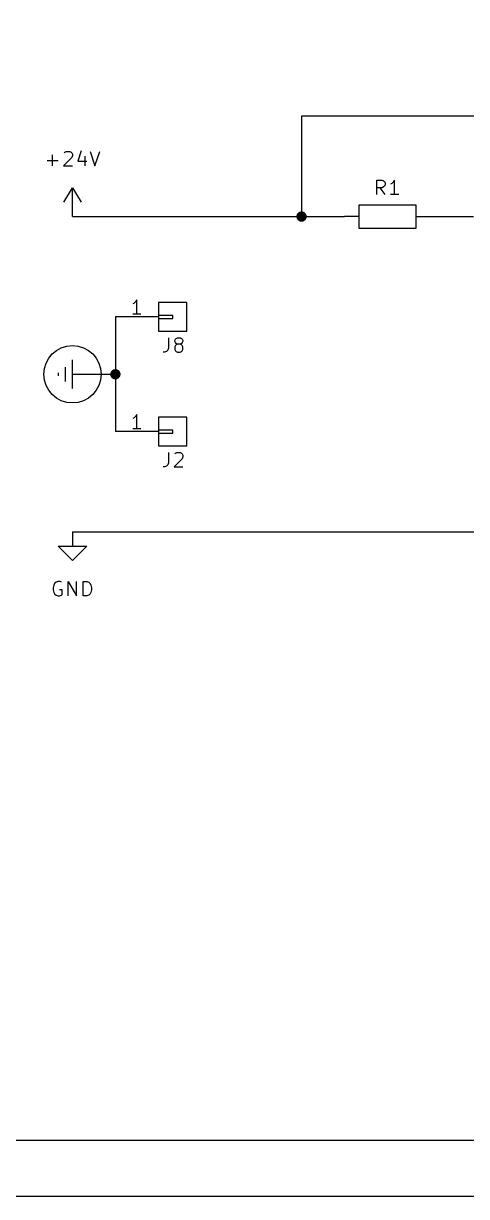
# Model space of a CAD drawing. Extents: x -19 to 278, y -13 to 197.
# Drawn here: x 43.8 to 83.1, y -13.1 to 90.9 of the extents above; entities that cross this region are included whole.
import ezdxf

# ---------------------------------------------------------------- set-up
doc = ezdxf.new("R2010")
doc.units = 0
doc.header["$MEASUREMENT"] = 0
doc.layers.get('0').update_dxf_attribs({"linetype": 'CONTINUOUS'})
doc.layers.add('BLACK', color=7, linetype='CONTINUOUS')

msp = doc.modelspace()

# ---------------------------------------------------------------- linework, layer by layer
at = {"linetype": 'Continuous'}
msp.add_lwpolyline([(-19.21, 196.94), (277.79, 196.94), (277.79, -13.06), (-19.21, -13.06)], close=True, dxfattribs=at)
at = {"layer": 'BLACK', "linetype": 'Continuous'}
for p, q in [((68.42, 82.64), (68.42, 73.75)), ((86.2, 82.64), (68.42, 82.64)), ((46.34, 78.25), (46.34, 79.21)), ((47.37, 79.4), (47.43, 79.46)), ((47.43, 79.46), (47.55, 79.52)), ((47.55, 79.52), (47.86, 79.52)), ((47.86, 79.52), (47.98, 79.46)), ((47.98, 79.46), (48.04, 79.4)), ((48.04, 79.4), (48.1, 79.27)), ((48.1, 79.15), (48.04, 78.97)), ((48.1, 79.27), (48.1, 79.15)), ((48.88, 79.58), (48.58, 78.67)), ((49.19, 79.09), (49.19, 78.25)), ((49.67, 79.52), (50.09, 78.25)), ((50.09, 78.25), (50.52, 79.52)), ((45.86, 78.73), (46.83, 78.73)), ((48.04, 78.97), (47.31, 78.25)), ((47.31, 78.25), (48.1, 78.25)), ((48.58, 78.67), (49.37, 78.67)), ((75.1, 75.71), (75.1, 76.98)), ((75.1, 76.98), (75.58, 76.98)), ((75.58, 76.98), (75.7, 76.92)), ((75.7, 76.92), (75.77, 76.86)), ((76.67, 76.98), (76.55, 76.8)), ((76.67, 75.71), (76.67, 76.98)), ((47.34, 75.02), (48.1, 76.29)), ((48.1, 73.75), (48.1, 76.29)), ((48.1, 76.29), (48.86, 75.02)), ((75.58, 76.31), (75.1, 76.31)), ((75.83, 75.71), (75.4, 76.31)), ((75.7, 76.37), (75.58, 76.31)), ((75.77, 76.43), (75.7, 76.37)), ((75.77, 76.86), (75.83, 76.73)), ((75.83, 76.55), (75.77, 76.43)), ((75.83, 76.73), (75.83, 76.55)), ((76.43, 76.67), (76.31, 76.61)), ((76.55, 76.8), (76.43, 76.67)), ((77.04, 75.71), (76.31, 75.71)), ((78.58, 74.76), (73.5, 74.76)), ((73.5, 74.76), (73.5, 72.73)), ((78.58, 72.73), (78.58, 74.76)), ((48.1, 73.75), (68.42, 73.75)), ((68.42, 73.75), (72.23, 73.75)), ((73.5, 73.75), (72.23, 73.75)), ((78.58, 73.75), (79.85, 73.75)), ((79.85, 73.75), (83.66, 73.75)), ((73.5, 72.73), (78.58, 72.73)), ((53.57, 66.08), (53.45, 66.02)), ((53.57, 66.08), (53.45, 66.02)), ((53.69, 66.2), (53.57, 66.08)), ((53.69, 66.2), (53.57, 66.08)), ((53.81, 66.38), (53.69, 66.2)), ((53.81, 66.38), (53.69, 66.2)), ((53.81, 65.11), (53.81, 66.38)), ((53.81, 65.11), (53.81, 66.38)), ((55.72, 66.13), (55.72, 63.59)), ((58.26, 66.13), (55.72, 66.13)), ((58.26, 63.59), (58.26, 66.13)), ((55.72, 64.86), (51.91, 64.86)), ((51.91, 64.86), (51.91, 59.78)), ((55.72, 64.86), (51.91, 64.86)), ((54.18, 65.11), (53.45, 65.11)), ((54.18, 65.11), (53.45, 65.11)), ((55.72, 64.98), (55.72, 64.73)), ((56.99, 64.98), (55.72, 64.98)), ((55.72, 64.73), (56.99, 64.73)), ((56.99, 64.73), (56.99, 64.98)), ((55.72, 63.59), (58.26, 63.59)), ((56.63, 63.01), (56.63, 62.1)), ((56.63, 63.01), (56.63, 62.1)), ((57.18, 62.76), (57.24, 62.89)), ((57.18, 62.76), (57.24, 62.89)), ((57.18, 62.7), (57.18, 62.76)), ((57.18, 62.7), (57.18, 62.76)), ((57.24, 62.58), (57.18, 62.7)), ((57.24, 62.58), (57.18, 62.7)), ((57.24, 62.89), (57.3, 62.95)), ((57.24, 62.89), (57.3, 62.95)), ((57.3, 62.52), (57.24, 62.58)), ((57.3, 62.52), (57.24, 62.58)), ((57.3, 62.4), (57.24, 62.34)), ((57.3, 62.4), (57.24, 62.34)), ((57.3, 62.95), (57.42, 63.01)), ((57.3, 62.95), (57.42, 63.01)), ((57.42, 62.46), (57.3, 62.52)), ((57.42, 62.46), (57.3, 62.52)), ((57.42, 62.46), (57.3, 62.4)), ((57.42, 62.46), (57.3, 62.4)), ((57.42, 63.01), (57.66, 63.01)), ((57.42, 63.01), (57.66, 63.01)), ((57.66, 62.46), (57.42, 62.46)), ((57.66, 62.46), (57.42, 62.46)), ((57.66, 63.01), (57.78, 62.95)), ((57.66, 63.01), (57.78, 62.95)), ((57.78, 62.52), (57.66, 62.46)), ((57.78, 62.52), (57.66, 62.46)), ((57.78, 62.4), (57.66, 62.46)), ((57.78, 62.4), (57.66, 62.46)), ((57.78, 62.95), (57.84, 62.89)), ((57.78, 62.95), (57.84, 62.89)), ((57.84, 62.58), (57.78, 62.52)), ((57.84, 62.58), (57.78, 62.52)), ((57.84, 62.34), (57.78, 62.4)), ((57.84, 62.34), (57.78, 62.4)), ((57.84, 62.89), (57.9, 62.76)), ((57.84, 62.89), (57.9, 62.76)), ((57.9, 62.7), (57.84, 62.58)), ((57.9, 62.7), (57.84, 62.58)), ((57.9, 62.76), (57.9, 62.7)), ((57.9, 62.76), (57.9, 62.7)), ((56.27, 61.74), (56.15, 61.74)), ((56.27, 61.74), (56.15, 61.74)), ((56.45, 61.8), (56.27, 61.74)), ((56.45, 61.8), (56.27, 61.74)), ((56.57, 61.92), (56.45, 61.8)), ((56.57, 61.92), (56.45, 61.8)), ((56.63, 62.1), (56.57, 61.92)), ((56.63, 62.1), (56.57, 61.92)), ((57.24, 62.34), (57.18, 62.22)), ((57.24, 62.34), (57.18, 62.22)), ((57.18, 62.22), (57.18, 61.98)), ((57.18, 62.22), (57.18, 61.98)), ((57.18, 61.98), (57.24, 61.86)), ((57.18, 61.98), (57.24, 61.86)), ((57.24, 61.86), (57.3, 61.8)), ((57.24, 61.86), (57.3, 61.8)), ((57.3, 61.8), (57.42, 61.74)), ((57.3, 61.8), (57.42, 61.74)), ((57.42, 61.74), (57.66, 61.74)), ((57.42, 61.74), (57.66, 61.74)), ((57.66, 61.74), (57.78, 61.8)), ((57.66, 61.74), (57.78, 61.8)), ((57.78, 61.8), (57.84, 61.86)), ((57.78, 61.8), (57.84, 61.86)), ((57.9, 62.22), (57.84, 62.34)), ((57.9, 62.22), (57.84, 62.34)), ((57.84, 61.86), (57.9, 61.98)), ((57.84, 61.86), (57.9, 61.98)), ((57.9, 61.98), (57.9, 62.22)), ((57.9, 61.98), (57.9, 62.22)), ((47.46, 60.41), (47.46, 59.14)), ((48.1, 58.51), (48.1, 61.05)), ((46.83, 59.9), (46.83, 59.65)), ((48.1, 59.78), (51.91, 59.78)), ((51.91, 59.78), (51.91, 54.7)), ((53.81, 56.22), (53.69, 56.04)), ((53.81, 54.95), (53.81, 56.22)), ((53.57, 55.92), (53.45, 55.86)), ((53.69, 56.04), (53.57, 55.92)), ((55.72, 55.97), (55.72, 53.43)), ((58.26, 55.97), (55.72, 55.97)), ((58.26, 53.43), (58.26, 55.97)), ((55.72, 54.7), (51.91, 54.7)), ((54.18, 54.95), (53.45, 54.95)), ((55.72, 54.82), (55.72, 54.57)), ((56.99, 54.82), (55.72, 54.82)), ((55.72, 54.57), (56.99, 54.57)), ((56.99, 54.57), (56.99, 54.82)), ((55.72, 53.43), (58.26, 53.43)), ((56.63, 52.85), (56.63, 51.94)), ((57.84, 52.3), (57.12, 51.58)), ((57.18, 52.73), (57.24, 52.79)), ((57.24, 52.79), (57.36, 52.85)), ((57.36, 52.85), (57.66, 52.85)), ((57.66, 52.85), (57.78, 52.79)), ((57.78, 52.79), (57.84, 52.73)), ((57.84, 52.73), (57.9, 52.6)), ((57.9, 52.48), (57.84, 52.3)), ((57.9, 52.6), (57.9, 52.48)), ((56.27, 51.58), (56.15, 51.58)), ((56.45, 51.64), (56.27, 51.58)), ((56.57, 51.76), (56.45, 51.64)), ((56.63, 51.94), (56.57, 51.76)), ((57.12, 51.58), (57.9, 51.58)), ((48.1, 45.81), (48.1, 44.54)), ((48.1, 45.81), (97.63, 45.81)), ((48.1, 43.27), (46.83, 44.54)), ((46.83, 44.54), (48.1, 44.54)), ((48.1, 44.54), (49.37, 44.54)), ((49.37, 44.54), (48.1, 43.27)), ((46.46, 41.11), (46.4, 40.87)), ((46.4, 40.87), (46.4, 40.69)), ((46.4, 40.69), (46.46, 40.45)), ((46.52, 41.24), (46.46, 41.11)), ((46.65, 41.36), (46.52, 41.24)), ((46.83, 41.42), (46.65, 41.36)), ((47.01, 41.42), (46.83, 41.42)), ((47.19, 40.69), (46.95, 40.69)), ((47.13, 41.36), (47.01, 41.42)), ((47.19, 40.27), (47.19, 40.69)), ((47.73, 40.15), (47.73, 41.42)), ((47.73, 41.42), (48.46, 40.15)), ((48.46, 40.15), (48.46, 41.42)), ((49.06, 40.15), (49.06, 41.42)), ((49.06, 41.42), (49.37, 41.42)), ((49.37, 41.42), (49.55, 41.36)), ((49.55, 41.36), (49.67, 41.24)), ((49.67, 41.24), (49.73, 41.11)), ((49.73, 41.11), (49.79, 40.87)), ((49.79, 40.69), (49.73, 40.45)), ((49.79, 40.87), (49.79, 40.69)), ((46.46, 40.45), (46.52, 40.33)), ((46.52, 40.33), (46.65, 40.21)), ((46.65, 40.21), (46.83, 40.15)), ((46.83, 40.15), (46.95, 40.15)), ((46.95, 40.15), (47.13, 40.21)), ((47.13, 40.21), (47.19, 40.27)), ((49.37, 40.15), (49.06, 40.15)), ((49.55, 40.21), (49.37, 40.15)), ((49.67, 40.33), (49.55, 40.21)), ((49.73, 40.45), (49.67, 40.33)), ((0.79, -8.07), (272.79, -8.07))]:
    msp.add_line(p, q, dxfattribs=at)
at = {"layer": 'BLACK', "const_width": 0.457}
for points in [[(68.19, 73.75, 1), (68.65, 73.75, 1)], [(51.68, 59.78, 1), (52.14, 59.78, 1)]]:
    msp.add_lwpolyline(points, format="xyb", close=True, dxfattribs=at)
at = {"layer": 'BLACK'}
msp.add_circle((48.1, 59.78), 2.54, dxfattribs=at)

doc.saveas('drawing.dxf')
